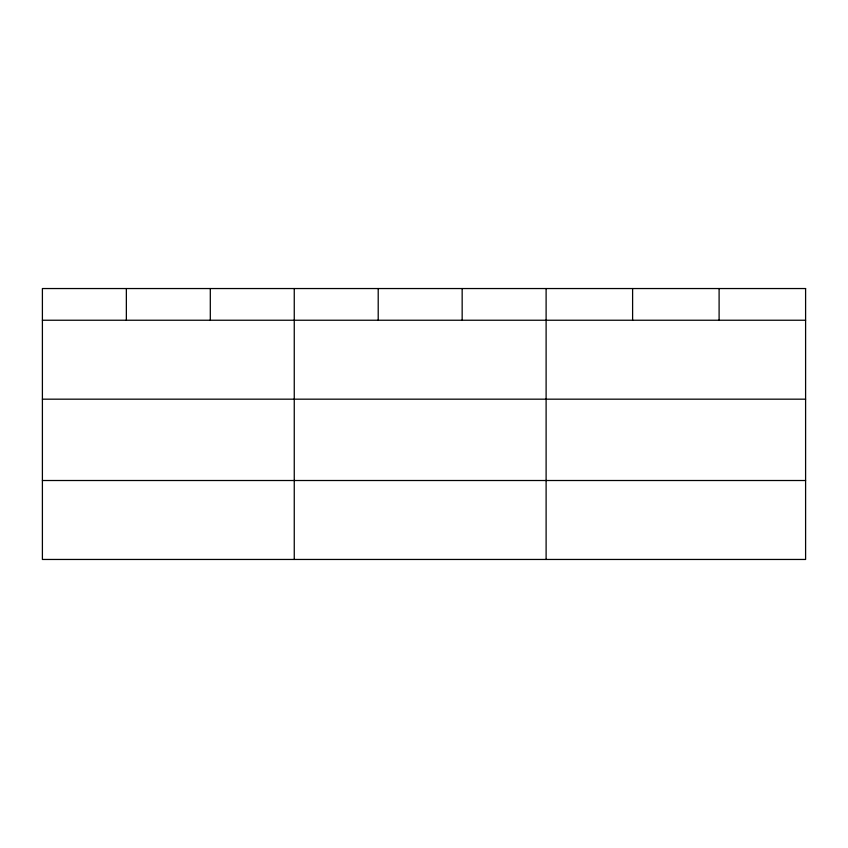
<?xml version="1.0" encoding="UTF-8"?>
<svg xmlns="http://www.w3.org/2000/svg" width="848" height="848" viewBox="0 0 848 848"><rect width="100%" height="100%" fill="white"/><g stroke="black" fill="none" stroke-linecap="round" stroke-linejoin="round"><path stroke-width="1.27" d="M42.4 320.237L805.6 320.237M42.4 399.175L805.6 399.175M42.4 480.509L805.6 480.509M719.104 288.543L719.104 320.237M632.608 288.543L632.608 320.237M546.112 288.543L546.112 559.457M462.16 288.543L462.16 320.237M378.208 288.543L378.208 320.237M294.256 288.543L294.256 559.457M210.304 288.543L210.304 320.237M126.352 288.543L126.352 320.237M805.6 288.543L42.4 288.543L42.4 559.457L805.6 559.457L805.6 288.543"/></g></svg>
